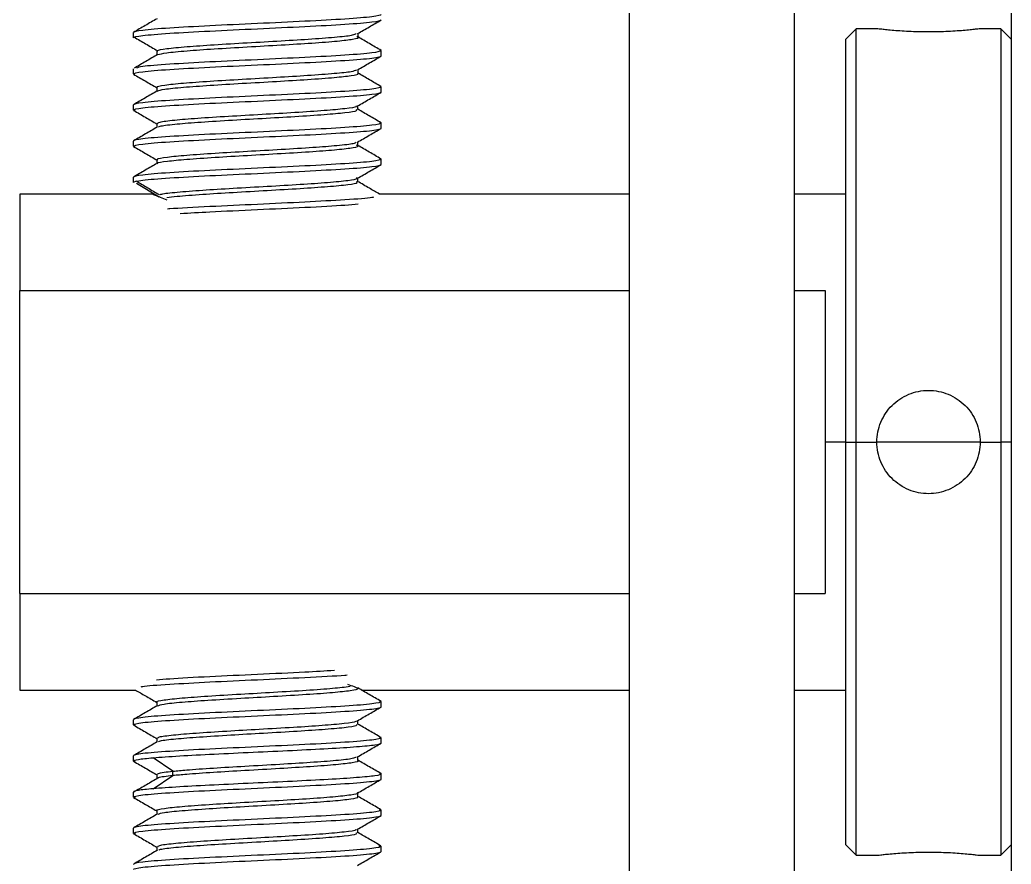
# Model space of a CAD drawing. Header units: millimetres. Extents: x 2 to 418, y 2 to 295.
# Drawn here: x 129.988 to 133.188, y 75.895 to 78.619 of the extents above; entities that cross this region are included whole.
import ezdxf

# ---------------------------------------------------------------- set-up
doc = ezdxf.new("R2010")
doc.units = ezdxf.units.MM

msp = doc.modelspace()

# ---------------------------------------------------------------- linework, layer by layer
at = {"color": 7, "linetype": 'Continuous', "lineweight": 25}
for p, q in [((131.95514, 81.05731), (131.95514, 74.92398)), ((132.48848, 81.05731), (132.48848, 74.92398)), ((133.18848, 80.09064), (133.18848, 74.42398)), ((130.35514, 78.56148), (130.35514, 78.57814)), ((131.08008, 78.5631), (131.08008, 78.57559)), ((132.68848, 78.59064), (132.65514, 78.55731)), ((132.75514, 78.59064), (132.68848, 78.59064)), ((132.68848, 77.25731), (132.68848, 78.59064)), ((133.15514, 78.59064), (133.08848, 78.59064)), ((133.18848, 78.55731), (133.15514, 78.59064)), ((133.15514, 78.59064), (133.15514, 77.25731)), ((132.65514, 77.25731), (132.65514, 78.55731)), ((130.43032, 78.51799), (130.43032, 78.5055)), ((131.14993, 78.52106), (131.15514, 78.51981)), ((131.15514, 78.50314), (131.15514, 78.51981)), ((130.35514, 78.44481), (130.35514, 78.46148)), ((130.3602, 78.4436), (130.35514, 78.44481)), ((131.08008, 78.44637), (131.08008, 78.45893)), ((130.43031, 78.40148), (130.43031, 78.38897)), ((131.15041, 78.40445), (131.15514, 78.40314)), ((131.15514, 78.38648), (131.15514, 78.40314)), ((130.35514, 78.32814), (130.35514, 78.34481)), ((131.07982, 78.32965), (131.07982, 78.34217)), ((130.36086, 78.32677), (130.35514, 78.32814)), ((130.43059, 78.28488), (130.43059, 78.27237)), ((131.14925, 78.28789), (131.15514, 78.28648)), ((131.15514, 78.26981), (131.15514, 78.28648)), ((130.35514, 78.21148), (130.35514, 78.22814)), ((130.36086, 78.21011), (130.35514, 78.21148)), ((131.07966, 78.21309), (131.07966, 78.22555)), ((130.43055, 78.16828), (130.43055, 78.15577)), ((131.14953, 78.17115), (131.15514, 78.16981)), ((131.15514, 78.15314), (131.15514, 78.16981)), ((130.35514, 78.09481), (130.35514, 78.11148)), ((130.43843, 78.04746), (130.36528, 78.09083)), ((131.07988, 78.09641), (131.07988, 78.10898)), ((130.41842, 78.05731), (129.98848, 78.05731)), ((129.98848, 78.05731), (129.98848, 77.74607)), ((131.95514, 78.05731), (131.14766, 78.05731)), ((132.65514, 78.05731), (132.48848, 78.05731)), ((129.98848, 77.74607), (131.95514, 77.74607)), ((129.98848, 76.76855), (129.98848, 77.74607)), ((132.48848, 77.74607), (132.58848, 77.74607)), ((132.58848, 77.74607), (132.58848, 77.25731)), ((132.58848, 77.25731), (132.58848, 76.76855)), ((132.65514, 77.25731), (132.68848, 77.25731)), ((132.65514, 75.95731), (132.65514, 77.25731)), ((132.68848, 77.25731), (132.75514, 77.25731)), ((132.68848, 75.92398), (132.68848, 77.25731)), ((133.08848, 77.25731), (133.15514, 77.25731)), ((133.15514, 77.25731), (133.15514, 75.92398)), ((133.18848, 77.25731), (133.15514, 77.25731)), ((129.98848, 76.76855), (129.98848, 76.45731)), ((129.98848, 76.76855), (131.95514, 76.76855)), ((132.48848, 76.76855), (132.58848, 76.76855)), ((129.98848, 76.45731), (130.36285, 76.45731)), ((131.09187, 76.45731), (131.95514, 76.45731)), ((132.48848, 76.45731), (132.65514, 76.45731)), ((130.4306, 76.41823), (130.4306, 76.40571)), ((131.14917, 76.42124), (131.15514, 76.41981)), ((131.15514, 76.40314), (131.15514, 76.41981)), ((130.35514, 76.34481), (130.35514, 76.36148)), ((131.07966, 76.34643), (131.07966, 76.35889)), ((130.36086, 76.34344), (130.35514, 76.34481)), ((130.43054, 76.30161), (130.43054, 76.28911)), ((131.14953, 76.30449), (131.15514, 76.30314)), ((131.15514, 76.28648), (131.15514, 76.30314)), ((130.35514, 76.22814), (130.35514, 76.24481)), ((130.36092, 76.22676), (130.35514, 76.22814)), ((130.48225, 76.19561), (130.41922, 76.23898)), ((131.0799, 76.22973), (131.0799, 76.24231)), ((130.48247, 76.18212), (130.48247, 76.19546)), ((130.41922, 76.13862), (130.48225, 76.18198)), ((130.43055, 76.18507), (130.43055, 76.17156)), ((131.14958, 76.18781), (131.15514, 76.18648)), ((131.15514, 76.16981), (131.15514, 76.18648)), ((130.35514, 76.11148), (130.35514, 76.12814)), ((130.35514, 76.12708), (130.355, 76.12699)), ((130.36136, 76.10999), (130.35514, 76.11148)), ((131.07992, 76.11306), (131.07992, 76.12564)), ((130.43023, 76.06826), (130.43023, 76.05572)), ((131.14789, 76.07155), (131.15514, 76.06981)), ((131.15514, 76.05314), (131.15514, 76.06981)), ((130.35514, 75.99481), (130.35514, 76.01148)), ((131.08007, 75.99644), (131.08007, 76.00891)), ((130.36217, 75.99313), (130.35514, 75.99481)), ((130.43033, 75.95155), (130.43033, 75.93895)), ((131.14758, 75.95495), (131.15514, 75.95314)), ((131.15514, 75.93648), (131.15514, 75.95314)), ((132.65514, 75.95731), (132.68848, 75.92398)), ((133.15514, 75.92398), (133.18848, 75.95731)), ((132.68848, 75.92398), (132.75514, 75.92398)), ((133.08848, 75.92398), (133.15514, 75.92398))]:
    msp.add_line(p, q, dxfattribs=at)
at = {"color": 8, "linetype": 'Continuous', "lineweight": 25}
for p, q in [((132.65514, 77.25731), (132.58848, 77.25731)), ((133.08848, 77.25731), (132.75514, 77.25731))]:
    msp.add_line(p, q, dxfattribs=at)
at = {"color": 7, "linetype": 'Continuous', "lineweight": 25}
for points, knots in [([(131.15514, 78.63648), (131.15514, 78.63405), (131.14473, 78.63162), (131.10466, 78.62675), (131.07501, 78.62432), (131.00096, 78.61946), (130.95659, 78.61703), (130.85984, 78.61217), (130.8075, 78.60974), (130.70278, 78.60488), (130.65044, 78.60245), (130.5537, 78.59759), (130.50932, 78.59516), (130.43528, 78.5903), (130.40563, 78.58787), (130.36555, 78.583), (130.35514, 78.58057), (130.35514, 78.57814)], [0, 0, 0, 0, 0.125, 0.125, 0.25, 0.25, 0.375, 0.375, 0.5, 0.5, 0.625, 0.625, 0.75, 0.75, 0.875, 0.875, 1, 1, 1, 1]), ([(130.35514, 78.56148), (130.35514, 78.56391), (130.36555, 78.56634), (130.40563, 78.5712), (130.43528, 78.57363), (130.50932, 78.57849), (130.5537, 78.58092), (130.65044, 78.58578), (130.70278, 78.58821), (130.8075, 78.59307), (130.85984, 78.5955), (130.95659, 78.60037), (131.00096, 78.6028), (131.07501, 78.60766), (131.10466, 78.61009), (131.14473, 78.61495), (131.15514, 78.61738), (131.15514, 78.61981)], [0, 0, 0, 0, 0.125, 0.125, 0.25, 0.25, 0.375, 0.375, 0.5, 0.5, 0.625, 0.625, 0.75, 0.75, 0.875, 0.875, 1, 1, 1, 1]), ([(130.4314, 78.62308), (130.4187, 78.61571), (130.39329, 78.60097), (130.36788, 78.58624), (130.35517, 78.57888)], [0, 0, 0, 0, 0.49983886, 1, 1, 1, 1]), ([(131.07867, 78.57477), (131.09136, 78.58213), (131.11674, 78.59685), (131.14214, 78.61156), (131.15484, 78.61891)], [0, 0, 0, 0, 0.4998712, 1, 1, 1, 1]), ([(130.35716, 78.56407), (130.36966, 78.55674), (130.39467, 78.54207), (130.41971, 78.52741), (130.43223, 78.52008)], [0, 0, 0, 0, 0.5000239, 1, 1, 1, 1]), ([(130.43458, 78.5179), (130.43342, 78.51873), (130.42941, 78.52161), (130.45955, 78.5266), (130.52205, 78.53286), (130.61483, 78.53916), (130.72156, 78.54542), (130.8327, 78.55172), (130.93579, 78.558), (131.01616, 78.56427), (131.06621, 78.56987), (131.07202, 78.57336), (131.07444, 78.57481)], [0, 0, 0, 0, 0.0436551, 0.151051, 0.2645951, 0.3721703, 0.4840032, 0.5948232, 0.7032716, 0.8164615, 0.923522, 1, 1, 1, 1]), ([(130.4336, 78.50721), (130.44116, 78.50919), (130.45692, 78.51332), (130.52286, 78.51952), (130.61461, 78.52583), (130.72159, 78.53209), (130.83279, 78.53839), (130.93541, 78.54467), (131.01764, 78.55093), (131.06707, 78.55723), (131.08706, 78.56179), (131.07768, 78.5643), (131.07631, 78.56466)], [0, 0, 0, 0, 0.1037839, 0.2162381, 0.3227806, 0.43354, 0.5432962, 0.6507036, 0.7628069, 0.8688398, 0.9807512, 1, 1, 1, 1]), ([(131.15509, 78.52053), (131.14238, 78.52789), (131.11738, 78.54238), (131.09237, 78.55688), (131.08008, 78.564)], [0, 0, 0, 0, 0.5084986, 1, 1, 1, 1]), ([(133.08848, 78.59064), (133.08848, 78.59064), (133.08739, 78.59051), (133.08316, 78.58999), (133.07995, 78.5896), (133.07158, 78.58863), (133.06646, 78.58806), (133.05437, 78.5868), (133.04734, 78.58611), (133.03198, 78.58474), (133.0236, 78.58406), (133.00539, 78.58279), (132.9957, 78.58221), (132.97566, 78.58124), (132.96515, 78.58085), (132.94363, 78.58032), (132.93281, 78.58019), (132.91105, 78.58018), (132.9, 78.58032), (132.87862, 78.58085), (132.86822, 78.58123), (132.84803, 78.5822), (132.83829, 78.58279), (132.82024, 78.58405), (132.81181, 78.58473), (132.79626, 78.58611), (132.78937, 78.58679), (132.77729, 78.58804), (132.77206, 78.58863), (132.76369, 78.5896), (132.76053, 78.58998), (132.75625, 78.5905), (132.75514, 78.59064), (132.75514, 78.59064)], [0, 0, 0, 0, 0.0625, 0.0625, 0.125, 0.125, 0.1875, 0.1875, 0.25, 0.25, 0.3125, 0.3125, 0.375, 0.375, 0.4375, 0.4375, 0.5, 0.5, 0.5625, 0.5625, 0.625, 0.625, 0.6875, 0.6875, 0.75, 0.75, 0.8125, 0.8125, 0.875, 0.875, 0.9375, 0.9375, 1, 1, 1, 1]), ([(130.35514, 78.44481), (130.35514, 78.44724), (130.36555, 78.44967), (130.40563, 78.45453), (130.43528, 78.45696), (130.50932, 78.46182), (130.5537, 78.46425), (130.65044, 78.46912), (130.70278, 78.47155), (130.8075, 78.47641), (130.85984, 78.47884), (130.95659, 78.4837), (131.00096, 78.48613), (131.07501, 78.49099), (131.10466, 78.49342), (131.14473, 78.49828), (131.15514, 78.50071), (131.15514, 78.50314)], [0, 0, 0, 0, 0.125, 0.125, 0.25, 0.25, 0.375, 0.375, 0.5, 0.5, 0.625, 0.625, 0.75, 0.75, 0.875, 0.875, 1, 1, 1, 1]), ([(130.43337, 78.50728), (130.42075, 78.49994), (130.39551, 78.48525), (130.37023, 78.47057), (130.35759, 78.46323)], [0, 0, 0, 0, 0.49993048, 1, 1, 1, 1]), ([(131.15514, 78.51981), (131.14913, 78.51738), (131.1371, 78.51252), (131.04461, 78.50523), (130.91237, 78.49794), (130.75519, 78.49064), (130.59772, 78.48335), (130.46635, 78.47606), (130.38065, 78.46953), (130.36928, 78.46543), (130.36465, 78.46375)], [0, 0, 0, 0, 0.1300783, 0.2601567, 0.390235, 0.5203133, 0.6503916, 0.78047, 0.9105483, 1, 1, 1, 1]), ([(131.07895, 78.45828), (131.09166, 78.46564), (131.11708, 78.48038), (131.14249, 78.49511), (131.15521, 78.50248)], [0, 0, 0, 0, 0.4998385, 1, 1, 1, 1]), ([(130.3551, 78.44415), (130.36781, 78.43678), (130.39321, 78.42205), (130.41862, 78.40731), (130.43132, 78.39995)], [0, 0, 0, 0, 0.500146, 1, 1, 1, 1]), ([(130.4338, 78.4014), (130.43272, 78.40188), (130.42714, 78.4044), (130.45364, 78.40904), (130.51072, 78.4153), (130.60058, 78.4216), (130.70582, 78.42787), (130.81717, 78.43416), (130.92211, 78.44044), (131.00647, 78.4467), (131.06295, 78.45268), (131.07221, 78.45653), (131.07657, 78.45834)], [0, 0, 0, 0, 0.025481, 0.1324899, 0.2456626, 0.3537947, 0.4648055, 0.576416, 0.6840891, 0.7974063, 0.9045651, 1, 1, 1, 1]), ([(130.43222, 78.38974), (130.43813, 78.39169), (130.45052, 78.39578), (130.51172, 78.40196), (130.60031, 78.40826), (130.70587, 78.41453), (130.81724, 78.42082), (130.92177, 78.42711), (131.00781, 78.43337), (131.06118, 78.43967), (131.08541, 78.444), (131.0792, 78.4463), (131.07876, 78.44646)], [0, 0, 0, 0, 0.1035388, 0.2171593, 0.3257193, 0.4371694, 0.5492215, 0.6573207, 0.7710863, 0.8786691, 0.9915507, 1, 1, 1, 1]), ([(131.15499, 78.40392), (131.14228, 78.41128), (131.11731, 78.42574), (131.09234, 78.44022), (131.08008, 78.44733)], [0, 0, 0, 0, 0.5088608, 1, 1, 1, 1]), ([(131.15514, 78.40314), (131.15514, 78.40071), (131.14473, 78.39828), (131.10466, 78.39342), (131.07501, 78.39099), (131.00096, 78.38613), (130.95659, 78.3837), (130.85984, 78.37884), (130.8075, 78.37641), (130.70278, 78.37155), (130.65044, 78.36912), (130.5537, 78.36425), (130.50932, 78.36182), (130.43528, 78.35696), (130.40563, 78.35453), (130.36555, 78.34967), (130.35514, 78.34724), (130.35514, 78.34481)], [0, 0, 0, 0, 0.125, 0.125, 0.25, 0.25, 0.375, 0.375, 0.5, 0.5, 0.625, 0.625, 0.75, 0.75, 0.875, 0.875, 1, 1, 1, 1]), ([(130.35514, 78.32814), (130.35514, 78.33057), (130.36555, 78.333), (130.40563, 78.33787), (130.43528, 78.3403), (130.50932, 78.34516), (130.5537, 78.34759), (130.65044, 78.35245), (130.70278, 78.35488), (130.8075, 78.35974), (130.85984, 78.36217), (130.95659, 78.36703), (131.00096, 78.36946), (131.07501, 78.37432), (131.10466, 78.37675), (131.14473, 78.38162), (131.15514, 78.38405), (131.15514, 78.38648)], [0, 0, 0, 0, 0.125, 0.125, 0.25, 0.25, 0.375, 0.375, 0.5, 0.5, 0.625, 0.625, 0.75, 0.75, 0.875, 0.875, 1, 1, 1, 1]), ([(130.43176, 78.38981), (130.41907, 78.38245), (130.39368, 78.36772), (130.36829, 78.35301), (130.35559, 78.34565)], [0, 0, 0, 0, 0.4998457, 1, 1, 1, 1]), ([(131.07875, 78.34155), (131.09145, 78.34892), (131.11684, 78.36366), (131.14224, 78.37839), (131.15494, 78.38576)], [0, 0, 0, 0, 0.4998539, 1, 1, 1, 1]), ([(130.43341, 78.28479), (130.43436, 78.2864), (130.43657, 78.29015), (130.4826, 78.29598), (130.56031, 78.30228), (130.6595, 78.30854), (130.77038, 78.31484), (130.87941, 78.32112), (130.97433, 78.32739), (131.04201, 78.33368), (131.07715, 78.33839), (131.07571, 78.34104), (131.07544, 78.34155)], [0, 0, 0, 0, 0.0852692, 0.1989826, 0.3066137, 0.419178, 0.5296947, 0.6389246, 0.7521965, 0.8595336, 0.9730182, 1, 1, 1, 1]), ([(130.35568, 78.32733), (130.36837, 78.31996), (130.39376, 78.30523), (130.41915, 78.29049), (130.43184, 78.28312)], [0, 0, 0, 0, 0.5001539, 1, 1, 1, 1]), ([(130.4362, 78.27316), (130.43706, 78.2742), (130.43969, 78.27739), (130.48304, 78.28265), (130.56019, 78.28894), (130.65954, 78.29521), (130.77035, 78.3015), (130.87945, 78.30778), (130.97415, 78.31405), (131.04263, 78.32035), (131.07903, 78.32556), (131.07628, 78.32872), (131.0754, 78.32974)], [0, 0, 0, 0, 0.0554228, 0.1695141, 0.277503, 0.3904414, 0.5013254, 0.6109185, 0.7245668, 0.8322607, 0.9461225, 1, 1, 1, 1]), ([(131.15446, 78.28735), (131.14177, 78.29471), (131.11688, 78.30914), (131.09201, 78.32358), (131.07982, 78.33066)], [0, 0, 0, 0, 0.5101146, 1, 1, 1, 1]), ([(131.15514, 78.28648), (131.15514, 78.28405), (131.14473, 78.28162), (131.10466, 78.27675), (131.07501, 78.27432), (131.00096, 78.26946), (130.95659, 78.26703), (130.85984, 78.26217), (130.8075, 78.25974), (130.70278, 78.25488), (130.65044, 78.25245), (130.5537, 78.24759), (130.50932, 78.24516), (130.43528, 78.2403), (130.40563, 78.23787), (130.36555, 78.233), (130.35514, 78.23057), (130.35514, 78.22814)], [0, 0, 0, 0, 0.125, 0.125, 0.25, 0.25, 0.375, 0.375, 0.5, 0.5, 0.625, 0.625, 0.75, 0.75, 0.875, 0.875, 1, 1, 1, 1]), ([(130.43199, 78.27318), (130.41931, 78.26582), (130.39395, 78.25109), (130.36858, 78.23637), (130.35589, 78.22901)], [0, 0, 0, 0, 0.499859, 1, 1, 1, 1]), ([(130.35514, 78.21148), (130.35514, 78.21391), (130.36555, 78.21634), (130.40563, 78.2212), (130.43528, 78.22363), (130.50932, 78.22849), (130.5537, 78.23092), (130.65044, 78.23578), (130.70278, 78.23821), (130.8075, 78.24307), (130.85984, 78.2455), (130.95659, 78.25037), (131.00096, 78.2528), (131.07501, 78.25766), (131.10466, 78.26009), (131.14473, 78.26495), (131.15514, 78.26738), (131.15514, 78.26981)], [0, 0, 0, 0, 0.125, 0.125, 0.25, 0.25, 0.375, 0.375, 0.5, 0.5, 0.625, 0.625, 0.75, 0.75, 0.875, 0.875, 1, 1, 1, 1]), ([(131.07829, 78.22476), (131.09098, 78.23212), (131.11636, 78.24687), (131.14175, 78.26159), (131.15444, 78.26896)], [0, 0, 0, 0, 0.4998346, 1, 1, 1, 1]), ([(130.35581, 78.21065), (130.36851, 78.20328), (130.3939, 78.18856), (130.41929, 78.17381), (130.43198, 78.16644)], [0, 0, 0, 0, 0.5001774, 1, 1, 1, 1]), ([(130.4345, 78.1682), (130.43341, 78.16891), (130.42905, 78.17175), (130.45979, 78.17667), (130.524, 78.18296), (130.61518, 78.18921), (130.72316, 78.19551), (130.83435, 78.20179), (130.9364, 78.20807), (131.01727, 78.21436), (131.06725, 78.21994), (131.07253, 78.22344), (131.07457, 78.22479)], [0, 0, 0, 0, 0.03750794, 0.15127732, 0.25893867, 0.3726479, 0.48192198, 0.59310482, 0.70585815, 0.81392204, 0.92799305, 1, 1, 1, 1]), ([(130.4345, 78.15487), (130.43341, 78.15557), (130.42905, 78.15842), (130.45979, 78.16333), (130.52399, 78.16963), (130.61519, 78.17588), (130.72313, 78.18218), (130.83445, 78.18845), (130.93602, 78.19474), (131.01866, 78.20103), (131.068, 78.20729), (131.0861, 78.21187), (131.07713, 78.21431), (131.07563, 78.21472)], [0, 0, 0, 0, 0.0354618, 0.1430247, 0.2448128, 0.3523189, 0.4556318, 0.5607493, 0.6673516, 0.7695203, 0.8773684, 0.9795159, 1, 1, 1, 1]), ([(131.15455, 78.17061), (131.14186, 78.17797), (131.1169, 78.19245), (131.09194, 78.20695), (131.07966, 78.21408)], [0, 0, 0, 0, 0.50817, 1, 1, 1, 1]), ([(131.15514, 78.16981), (131.15514, 78.16738), (131.14473, 78.16495), (131.10466, 78.16009), (131.07501, 78.15766), (131.00096, 78.1528), (130.95659, 78.15037), (130.85984, 78.1455), (130.8075, 78.14307), (130.70278, 78.13821), (130.65044, 78.13578), (130.5537, 78.13092), (130.50932, 78.12849), (130.43528, 78.12363), (130.40563, 78.1212), (130.36555, 78.11634), (130.35514, 78.11391), (130.35514, 78.11148)], [0, 0, 0, 0, 0.125, 0.125, 0.25, 0.25, 0.375, 0.375, 0.5, 0.5, 0.625, 0.625, 0.75, 0.75, 0.875, 0.875, 1, 1, 1, 1]), ([(130.35514, 78.09481), (130.35514, 78.09724), (130.36555, 78.09967), (130.40563, 78.10453), (130.43528, 78.10696), (130.50932, 78.11182), (130.5537, 78.11425), (130.65044, 78.11912), (130.70278, 78.12155), (130.8075, 78.12641), (130.85984, 78.12884), (130.95659, 78.1337), (131.00096, 78.13613), (131.07501, 78.14099), (131.10466, 78.14342), (131.14473, 78.14828), (131.15514, 78.15071), (131.15514, 78.15314)], [0, 0, 0, 0, 0.125, 0.125, 0.25, 0.25, 0.375, 0.375, 0.5, 0.5, 0.625, 0.625, 0.75, 0.75, 0.875, 0.875, 1, 1, 1, 1]), ([(130.43162, 78.15639), (130.41894, 78.14903), (130.39357, 78.1343), (130.3682, 78.11959), (130.35552, 78.11223)], [0, 0, 0, 0, 0.4998826, 1, 1, 1, 1]), ([(131.07847, 78.10816), (131.09117, 78.11553), (131.11658, 78.13028), (131.14198, 78.145), (131.15469, 78.15237)], [0, 0, 0, 0, 0.4998145, 1, 1, 1, 1]), ([(130.36466, 78.09953), (130.37688, 78.0922), (130.40131, 78.07754), (130.42582, 78.06287), (130.43808, 78.05554)], [0, 0, 0, 0, 0.5000183, 1, 1, 1, 1]), ([(130.44187, 78.05557), (130.44324, 78.05619), (130.44911, 78.05885), (130.49453, 78.06364), (130.57335, 78.0699), (130.67688, 78.0762), (130.78761, 78.08246), (130.89477, 78.08876), (130.98741, 78.09504), (131.05043, 78.1013), (131.08069, 78.10624), (131.07651, 78.10905), (131.07535, 78.10983)], [0, 0, 0, 0, 0.0341829, 0.1468184, 0.2659021, 0.3787256, 0.4960147, 0.6122413, 0.7259807, 0.8446928, 0.9569766, 1, 1, 1, 1]), ([(130.46277, 78.04603), (130.47291, 78.04742), (130.49875, 78.05095), (130.57452, 78.05656), (130.67656, 78.06286), (130.78769, 78.06913), (130.89475, 78.07542), (130.98741, 78.0817), (131.05042, 78.08797), (131.08069, 78.0929), (131.07651, 78.09572), (131.07535, 78.0965)], [0, 0, 0, 0, 0.0826216, 0.2106656, 0.3319784, 0.4580928, 0.5830647, 0.7053624, 0.8330069, 0.9537394, 1, 1, 1, 1]), ([(131.14908, 78.05731), (131.13834, 78.06353), (131.11493, 78.07711), (131.09151, 78.0907), (131.07882, 78.09806)], [0, 0, 0, 0, 0.458267, 1, 1, 1, 1]), ([(130.46429, 78.03793), (130.44921, 78.04375), (130.4196, 78.05515), (130.4188, 78.05568), (130.41842, 78.05593)], [0, 0, 0, 0, 0.5094794, 1, 1, 1, 1]), ([(131.13005, 78.04714), (131.1285, 78.04671), (131.1181, 78.04385), (131.04191, 78.03856), (130.91334, 78.03127), (130.75401, 78.02398), (130.60146, 78.01669), (130.49842, 78.01164), (130.46785, 78.00902), (130.46568, 78.00884)], [0, 0, 0, 0, 0.03350882, 0.22390085, 0.41429287, 0.6046849, 0.79507693, 0.98546896, 1, 1, 1, 1]), ([(130.50631, 77.99464), (130.53694, 77.99643), (130.6091, 78.00066), (130.75639, 78.00731), (130.91029, 78.0146), (131.02772, 78.02066), (131.06745, 78.02428), (131.08053, 78.02547)], [0, 0, 0, 0, 0.17451615, 0.41100013, 0.6474841, 0.88396808, 1, 1, 1, 1]), ([(132.75514, 77.25731), (132.75514, 77.26833), (132.75623, 77.27917), (132.76046, 77.30048), (132.76367, 77.31107), (132.77204, 77.33124), (132.77716, 77.34081), (132.78925, 77.35892), (132.79628, 77.36749), (132.81164, 77.38284), (132.82002, 77.38974), (132.83823, 77.40192), (132.84792, 77.40709), (132.86796, 77.41541), (132.87847, 77.41862), (132.89999, 77.42291), (132.91081, 77.42397), (132.93257, 77.42398), (132.94362, 77.4229), (132.965, 77.41865), (132.9754, 77.4155), (132.99559, 77.40716), (133.00533, 77.40195), (133.02338, 77.38989), (133.03181, 77.38301), (133.04736, 77.36747), (133.05425, 77.35907), (133.06633, 77.34104), (133.07156, 77.33129), (133.07993, 77.31112), (133.08309, 77.30073), (133.08737, 77.27936), (133.08848, 77.26833), (133.08848, 77.25731)], [0, 0, 0, 0, 0.0625, 0.0625, 0.125, 0.125, 0.1875, 0.1875, 0.25, 0.25, 0.3125, 0.3125, 0.375, 0.375, 0.4375, 0.4375, 0.5, 0.5, 0.5625, 0.5625, 0.625, 0.625, 0.6875, 0.6875, 0.75, 0.75, 0.8125, 0.8125, 0.875, 0.875, 0.9375, 0.9375, 1, 1, 1, 1]), ([(133.08848, 77.25731), (133.08848, 77.24629), (133.08739, 77.23545), (133.08316, 77.21414), (133.07995, 77.20355), (133.07158, 77.18338), (133.06646, 77.17381), (133.05437, 77.1557), (133.04734, 77.14713), (133.03198, 77.13178), (133.0236, 77.12488), (133.00539, 77.1127), (132.9957, 77.10753), (132.97566, 77.09921), (132.96515, 77.096), (132.94363, 77.09171), (132.93281, 77.09065), (132.91105, 77.09064), (132.9, 77.09172), (132.87862, 77.09597), (132.86822, 77.09912), (132.84803, 77.10746), (132.83829, 77.11267), (132.82024, 77.12473), (132.81181, 77.13161), (132.79626, 77.14715), (132.78937, 77.15555), (132.77729, 77.17358), (132.77206, 77.18333), (132.76369, 77.2035), (132.76053, 77.21389), (132.75625, 77.23526), (132.75514, 77.24629), (132.75514, 77.25731)], [0, 0, 0, 0, 0.0625, 0.0625, 0.125, 0.125, 0.1875, 0.1875, 0.25, 0.25, 0.3125, 0.3125, 0.375, 0.375, 0.4375, 0.4375, 0.5, 0.5, 0.5625, 0.5625, 0.625, 0.625, 0.6875, 0.6875, 0.75, 0.75, 0.8125, 0.8125, 0.875, 0.875, 0.9375, 0.9375, 1, 1, 1, 1]), ([(131.00398, 76.51998), (130.97334, 76.51819), (130.90118, 76.51396), (130.7539, 76.50731), (130.59999, 76.50002), (130.48257, 76.49396), (130.44283, 76.49034), (130.42976, 76.48915)], [0, 0, 0, 0, 0.1745162, 0.4110001, 0.6474841, 0.8839681, 1, 1, 1, 1]), ([(130.38023, 76.46749), (130.38179, 76.46791), (130.39219, 76.47077), (130.46838, 76.47606), (130.59694, 76.48335), (130.75627, 76.49064), (130.90883, 76.49794), (131.01187, 76.50298), (131.04244, 76.5056), (131.0446, 76.50578)], [0, 0, 0, 0, 0.0335088, 0.2239008, 0.4142929, 0.6046849, 0.7950769, 0.985469, 1, 1, 1, 1]), ([(130.36146, 76.45731), (130.37225, 76.45105), (130.3953, 76.43768), (130.41835, 76.4243), (130.4306, 76.41718)], [0, 0, 0, 0, 0.4681872, 1, 1, 1, 1]), ([(130.43266, 76.41814), (130.43201, 76.41842), (130.42644, 76.4208), (130.45017, 76.42529), (130.50669, 76.43158), (130.59437, 76.43787), (130.69844, 76.44413), (130.81048, 76.45043), (130.91522, 76.45669), (131.00362, 76.46298), (131.03815, 76.46713), (131.05532, 76.4692)], [0, 0, 0, 0, 0.0163899, 0.139814, 0.2646231, 0.3844862, 0.5109044, 0.6305609, 0.7557016, 0.8785661, 1, 1, 1, 1]), ([(130.4339, 76.40645), (130.4385, 76.40828), (130.44843, 76.41223), (130.50782, 76.41825), (130.59405, 76.42454), (130.69854, 76.43079), (130.81039, 76.43709), (130.91549, 76.44335), (131.00265, 76.44965), (131.05959, 76.45593), (131.08421, 76.46042), (131.07853, 76.46282), (131.07791, 76.46308)], [0, 0, 0, 0, 0.0970293, 0.2095789, 0.3176684, 0.4316691, 0.5395722, 0.6524209, 0.7632169, 0.8727229, 0.986281, 1, 1, 1, 1]), ([(131.0461, 76.47665), (131.06114, 76.47085), (131.0907, 76.45946), (131.09149, 76.45894), (131.09187, 76.45869)], [0, 0, 0, 0, 0.5087916, 1, 1, 1, 1]), ([(131.1544, 76.42071), (131.14171, 76.42807), (131.11684, 76.44249), (131.09198, 76.45693), (131.0798, 76.46399)], [0, 0, 0, 0, 0.510239, 1, 1, 1, 1]), ([(131.15514, 76.41981), (131.15514, 76.41738), (131.14473, 76.41495), (131.10466, 76.41009), (131.07501, 76.40766), (131.00096, 76.4028), (130.95659, 76.40037), (130.85984, 76.3955), (130.8075, 76.39307), (130.70278, 76.38821), (130.65044, 76.38578), (130.5537, 76.38092), (130.50932, 76.37849), (130.43528, 76.37363), (130.40563, 76.3712), (130.36555, 76.36634), (130.35514, 76.36391), (130.35514, 76.36148)], [0, 0, 0, 0, 0.125, 0.125, 0.25, 0.25, 0.375, 0.375, 0.5, 0.5, 0.625, 0.625, 0.75, 0.75, 0.875, 0.875, 1, 1, 1, 1]), ([(130.35514, 76.34481), (130.35514, 76.34724), (130.36555, 76.34967), (130.40563, 76.35453), (130.43528, 76.35696), (130.50932, 76.36182), (130.5537, 76.36425), (130.65044, 76.36912), (130.70278, 76.37155), (130.8075, 76.37641), (130.85984, 76.37884), (130.95659, 76.3837), (131.00096, 76.38613), (131.07501, 76.39099), (131.10466, 76.39342), (131.14473, 76.39828), (131.15514, 76.40071), (131.15514, 76.40314)], [0, 0, 0, 0, 0.125, 0.125, 0.25, 0.25, 0.375, 0.375, 0.5, 0.5, 0.625, 0.625, 0.75, 0.75, 0.875, 0.875, 1, 1, 1, 1]), ([(130.43199, 76.40652), (130.41932, 76.39916), (130.39396, 76.38443), (130.3686, 76.36972), (130.35591, 76.36236)], [0, 0, 0, 0, 0.4998637, 1, 1, 1, 1]), ([(131.07826, 76.35808), (131.09095, 76.36545), (131.11633, 76.38019), (131.14171, 76.39491), (131.15441, 76.40228)], [0, 0, 0, 0, 0.49983093, 1, 1, 1, 1]), ([(130.43449, 76.30152), (130.43464, 76.30301), (130.43502, 76.3066), (130.47964, 76.31227), (130.55421, 76.31854), (130.65279, 76.32481), (130.76351, 76.33111), (130.87237, 76.33736), (130.96864, 76.34366), (131.03923, 76.34993), (131.07516, 76.35477), (131.07483, 76.35749), (131.07476, 76.35809)], [0, 0, 0, 0, 0.0791886, 0.1904939, 0.2997547, 0.4135742, 0.521283, 0.6350422, 0.7443645, 0.8555963, 0.9683992, 1, 1, 1, 1]), ([(130.35581, 76.34398), (130.36851, 76.33661), (130.3939, 76.32189), (130.41929, 76.30714), (130.43198, 76.29978)], [0, 0, 0, 0, 0.5001809, 1, 1, 1, 1]), ([(130.43631, 76.28972), (130.43665, 76.2907), (130.43771, 76.29378), (130.4801, 76.29893), (130.55408, 76.30521), (130.65283, 76.31148), (130.76349, 76.31777), (130.87242, 76.32403), (130.96847, 76.33033), (131.03988, 76.3366), (131.07756, 76.34203), (131.07606, 76.34533), (131.07552, 76.34652)], [0, 0, 0, 0, 0.05178977, 0.16264601, 0.271466, 0.38482627, 0.49210048, 0.60540081, 0.71428196, 0.82506499, 0.93741286, 1, 1, 1, 1]), ([(131.15455, 76.30395), (131.14187, 76.31131), (131.1169, 76.32579), (131.09194, 76.34029), (131.07966, 76.34742)], [0, 0, 0, 0, 0.5080533, 1, 1, 1, 1]), ([(131.15514, 76.30314), (131.15514, 76.30071), (131.14473, 76.29828), (131.10466, 76.29342), (131.07501, 76.29099), (131.00096, 76.28613), (130.95659, 76.2837), (130.85984, 76.27884), (130.8075, 76.27641), (130.70278, 76.27155), (130.65044, 76.26912), (130.5537, 76.26425), (130.50932, 76.26182), (130.43528, 76.25696), (130.40563, 76.25453), (130.36555, 76.24967), (130.35514, 76.24724), (130.35514, 76.24481)], [0, 0, 0, 0, 0.125, 0.125, 0.25, 0.25, 0.375, 0.375, 0.5, 0.5, 0.625, 0.625, 0.75, 0.75, 0.875, 0.875, 1, 1, 1, 1]), ([(130.43161, 76.28973), (130.41894, 76.28238), (130.39358, 76.26765), (130.36821, 76.25294), (130.35553, 76.24558)], [0, 0, 0, 0, 0.4998868, 1, 1, 1, 1]), ([(130.41913, 76.23879), (130.44236, 76.24078), (130.47139, 76.24277), (130.53815, 76.24674), (130.57587, 76.24873), (130.65612, 76.2527), (130.69866, 76.25469), (130.78421, 76.25866), (130.82722, 76.26065), (130.90933, 76.26462), (130.94841, 76.26661), (131.01869, 76.27058), (131.04986, 76.27257), (131.10113, 76.27654), (131.1212, 76.27853), (131.14821, 76.2825), (131.15514, 76.28449), (131.15514, 76.28648)], [0, 0, 0, 0, 0.125, 0.125, 0.25, 0.25, 0.375, 0.375, 0.5, 0.5, 0.625, 0.625, 0.75, 0.75, 0.875, 0.875, 1, 1, 1, 1]), ([(131.07849, 76.2415), (131.09119, 76.24887), (131.11659, 76.26361), (131.14199, 76.27833), (131.1547, 76.2857)], [0, 0, 0, 0, 0.4998117, 1, 1, 1, 1]), ([(130.35514, 76.22814), (130.35514, 76.22992), (130.36066, 76.23169), (130.38229, 76.23524), (130.39839, 76.23702), (130.41913, 76.23879)], [0, 0, 0, 0, 0.5, 0.5, 1, 1, 1, 1]), ([(130.35587, 76.22729), (130.36854, 76.21994), (130.39388, 76.20524), (130.41921, 76.19054), (130.43187, 76.18319)], [0, 0, 0, 0, 0.5000985, 1, 1, 1, 1]), ([(130.48247, 76.19545), (130.49654, 76.19681), (130.53143, 76.20017), (130.61133, 76.20561), (130.71625, 76.21178), (130.82702, 76.21804), (130.93037, 76.22434), (131.0133, 76.23061), (131.06526, 76.23638), (131.07233, 76.24001), (131.07532, 76.24155)], [0, 0, 0, 0, 0.0885509, 0.2196369, 0.3521902, 0.4923319, 0.6251063, 0.763136, 0.8999154, 1, 1, 1, 1]), ([(130.48247, 76.18212), (130.49654, 76.18347), (130.53143, 76.18684), (130.61134, 76.19228), (130.71623, 76.19845), (130.82714, 76.20471), (130.92997, 76.21101), (131.01487, 76.21727), (131.0642, 76.22357), (131.086, 76.22772), (131.0798, 76.2298), (131.07976, 76.22981)], [0, 0, 0, 0, 0.08557928, 0.21226626, 0.34037127, 0.47581002, 0.60412879, 0.73752644, 0.8697157, 0.99907619, 1, 1, 1, 1]), ([(131.15493, 76.18727), (131.14223, 76.19463), (131.11722, 76.20913), (131.09221, 76.22364), (131.0799, 76.23078)], [0, 0, 0, 0, 0.5074047, 1, 1, 1, 1]), ([(130.43516, 76.18498), (130.43439, 76.18612), (130.43205, 76.18961), (130.46219, 76.19311), (130.48247, 76.19547)], [0, 0, 0, 0, 0.32751558, 1, 1, 1, 1]), ([(130.35514, 76.11148), (130.35514, 76.11391), (130.36555, 76.11634), (130.40563, 76.1212), (130.43528, 76.12363), (130.50932, 76.12849), (130.5537, 76.13092), (130.65044, 76.13578), (130.70278, 76.13821), (130.8075, 76.14307), (130.85984, 76.1455), (130.95659, 76.15037), (131.00096, 76.1528), (131.07501, 76.15766), (131.10466, 76.16009), (131.14473, 76.16495), (131.15514, 76.16738), (131.15514, 76.16981)], [0, 0, 0, 0, 0.125, 0.125, 0.25, 0.25, 0.375, 0.375, 0.5, 0.5, 0.625, 0.625, 0.75, 0.75, 0.875, 0.875, 1, 1, 1, 1]), ([(130.43069, 76.17101), (130.41807, 76.16367), (130.3933, 76.14928), (130.36857, 76.13489), (130.35644, 76.12783)], [0, 0, 0, 0, 0.5096734, 1, 1, 1, 1]), ([(131.15514, 76.18648), (131.15514, 76.18449), (131.14821, 76.1825), (131.1212, 76.17853), (131.10113, 76.17654), (131.04986, 76.17257), (131.01869, 76.17058), (130.94841, 76.16661), (130.90933, 76.16462), (130.82722, 76.16065), (130.78421, 76.15866), (130.69866, 76.15469), (130.65612, 76.1527), (130.57587, 76.14873), (130.53815, 76.14674), (130.47139, 76.14277), (130.44236, 76.14078), (130.41913, 76.13879)], [0, 0, 0, 0, 0.125, 0.125, 0.25, 0.25, 0.375, 0.375, 0.5, 0.5, 0.625, 0.625, 0.75, 0.75, 0.875, 0.875, 1, 1, 1, 1]), ([(130.43493, 76.17098), (130.43384, 76.17234), (130.43088, 76.17605), (130.46249, 76.17978), (130.48247, 76.18213)], [0, 0, 0, 0, 0.367898, 1, 1, 1, 1]), ([(131.07823, 76.12466), (131.09093, 76.13203), (131.11634, 76.14678), (131.14175, 76.16151), (131.15446, 76.16888)], [0, 0, 0, 0, 0.4997994, 1, 1, 1, 1]), ([(130.41913, 76.13879), (130.39839, 76.13702), (130.38229, 76.13524), (130.36066, 76.13169), (130.35514, 76.12992), (130.35514, 76.12814)], [0, 0, 0, 0, 0.5, 0.5, 1, 1, 1, 1]), ([(130.35567, 76.11052), (130.36839, 76.10315), (130.39324, 76.08876), (130.4181, 76.07434), (130.43023, 76.0673)], [0, 0, 0, 0, 0.5116936, 1, 1, 1, 1]), ([(130.43267, 76.06818), (130.43189, 76.0685), (130.4259, 76.0709), (130.45171, 76.07538), (130.50732, 76.08166), (130.59507, 76.08793), (130.70056, 76.09423), (130.81148, 76.10048), (130.91624, 76.10678), (131.00444, 76.11305), (131.05933, 76.11934), (131.08403, 76.1238), (131.0782, 76.12616), (131.07742, 76.12648)], [0, 0, 0, 0, 0.0162268, 0.1236427, 0.2301931, 0.3404114, 0.4449482, 0.5555065, 0.6611405, 0.7695869, 0.878619, 0.9838047, 1, 1, 1, 1]), ([(130.43466, 76.05683), (130.4396, 76.05857), (130.4504, 76.06239), (130.50862, 76.06833), (130.59474, 76.0746), (130.70065, 76.08089), (130.81146, 76.08715), (130.91625, 76.09345), (131.00444, 76.09972), (131.05933, 76.10601), (131.08403, 76.11046), (131.0782, 76.11283), (131.07742, 76.11314)], [0, 0, 0, 0, 0.0929192, 0.2032051, 0.3172874, 0.4254891, 0.5399233, 0.6492607, 0.761509, 0.8743636, 0.9832369, 1, 1, 1, 1]), ([(131.15428, 76.07101), (131.14158, 76.07837), (131.11678, 76.09274), (131.09201, 76.10712), (131.07992, 76.11413)], [0, 0, 0, 0, 0.5121011, 1, 1, 1, 1]), ([(131.15514, 76.06981), (131.15514, 76.06738), (131.14473, 76.06495), (131.10466, 76.06009), (131.07501, 76.05766), (131.00096, 76.0528), (130.95659, 76.05037), (130.85984, 76.0455), (130.8075, 76.04307), (130.70278, 76.03821), (130.65044, 76.03578), (130.5537, 76.03092), (130.50932, 76.02849), (130.43528, 76.02363), (130.40563, 76.0212), (130.36555, 76.01634), (130.35514, 76.01391), (130.35514, 76.01148)], [0, 0, 0, 0, 0.125, 0.125, 0.25, 0.25, 0.375, 0.375, 0.5, 0.5, 0.625, 0.625, 0.75, 0.75, 0.875, 0.875, 1, 1, 1, 1]), ([(130.35514, 75.99481), (130.35514, 75.99724), (130.36555, 75.99967), (130.40563, 76.00453), (130.43528, 76.00696), (130.50932, 76.01182), (130.5537, 76.01425), (130.65044, 76.01912), (130.70278, 76.02155), (130.8075, 76.02641), (130.85984, 76.02884), (130.95659, 76.0337), (131.00096, 76.03613), (131.07501, 76.04099), (131.10466, 76.04342), (131.14473, 76.04828), (131.15514, 76.05071), (131.15514, 76.05314)], [0, 0, 0, 0, 0.125, 0.125, 0.25, 0.25, 0.375, 0.375, 0.5, 0.5, 0.625, 0.625, 0.75, 0.75, 0.875, 0.875, 1, 1, 1, 1]), ([(130.43225, 76.05689), (130.41956, 76.04953), (130.39418, 76.0348), (130.36877, 76.02009), (130.35607, 76.01273)], [0, 0, 0, 0, 0.4998648, 1, 1, 1, 1]), ([(131.07831, 76.00788), (131.09102, 76.01526), (131.11645, 76.03), (131.14188, 76.04473), (131.1546, 76.0521)], [0, 0, 0, 0, 0.4998159, 1, 1, 1, 1]), ([(130.43377, 75.95145), (130.43441, 75.95297), (130.43593, 75.9566), (130.47955, 75.96233), (130.55534, 75.96862), (130.65473, 75.97491), (130.76434, 75.98116), (130.87368, 75.98746), (130.97049, 75.99373), (131.03881, 76.00002), (131.07522, 76.00471), (131.0746, 76.00734), (131.07447, 76.00789)], [0, 0, 0, 0, 0.0808878, 0.1925472, 0.3054595, 0.4138973, 0.5282654, 0.6365163, 0.7497286, 0.8608816, 0.9707405, 1, 1, 1, 1]), ([(130.35587, 75.99367), (130.36858, 75.98631), (130.39401, 75.97158), (130.41942, 75.95683), (130.43212, 75.94946)], [0, 0, 0, 0, 0.5001633, 1, 1, 1, 1]), ([(130.43674, 75.94021), (130.43735, 75.94103), (130.4395, 75.94396), (130.48017, 75.949), (130.55518, 75.95529), (130.65478, 75.96157), (130.76431, 75.96783), (130.87374, 75.97413), (130.97027, 75.98039), (131.03959, 75.98669), (131.07794, 75.99203), (131.07587, 75.99532), (131.07511, 75.99653)], [0, 0, 0, 0, 0.043973, 0.1558733, 0.2690291, 0.3777008, 0.4923156, 0.6007999, 0.7142565, 0.8256492, 0.9357451, 1, 1, 1, 1]), ([(131.15403, 75.95442), (131.14132, 75.96178), (131.11666, 75.97607), (131.09202, 75.99036), (131.08007, 75.9973)], [0, 0, 0, 0, 0.51512923, 1, 1, 1, 1]), ([(131.15514, 75.95314), (131.15514, 75.95071), (131.14473, 75.94828), (131.10466, 75.94342), (131.07501, 75.94099), (131.00096, 75.93613), (130.95659, 75.9337), (130.85984, 75.92884), (130.8075, 75.92641), (130.70278, 75.92155), (130.65044, 75.91912), (130.5537, 75.91425), (130.50932, 75.91182), (130.43528, 75.90696), (130.40563, 75.90453), (130.36555, 75.89967), (130.35514, 75.89724), (130.35514, 75.89481)], [0, 0, 0, 0, 0.125, 0.125, 0.25, 0.25, 0.375, 0.375, 0.5, 0.5, 0.625, 0.625, 0.75, 0.75, 0.875, 0.875, 1, 1, 1, 1]), ([(130.35514, 75.87814), (130.35514, 75.88057), (130.36555, 75.883), (130.40563, 75.88787), (130.43528, 75.8903), (130.50932, 75.89516), (130.5537, 75.89759), (130.65044, 75.90245), (130.70278, 75.90488), (130.8075, 75.90974), (130.85984, 75.91217), (130.95659, 75.91703), (131.00096, 75.91946), (131.07501, 75.92432), (131.10466, 75.92675), (131.14473, 75.93162), (131.15514, 75.93405), (131.15514, 75.93648)], [0, 0, 0, 0, 0.125, 0.125, 0.25, 0.25, 0.375, 0.375, 0.5, 0.5, 0.625, 0.625, 0.75, 0.75, 0.875, 0.875, 1, 1, 1, 1]), ([(130.43253, 75.94022), (130.41985, 75.93286), (130.39448, 75.91813), (130.36909, 75.90342), (130.35639, 75.89606)], [0, 0, 0, 0, 0.4998436, 1, 1, 1, 1]), ([(131.07802, 75.89111), (131.09071, 75.89848), (131.11611, 75.91322), (131.14152, 75.92795), (131.15422, 75.93532)], [0, 0, 0, 0, 0.4998415, 1, 1, 1, 1]), ([(132.75514, 75.92398), (132.75514, 75.92398), (132.75623, 75.92411), (132.76046, 75.92463), (132.76367, 75.92502), (132.77204, 75.92599), (132.77716, 75.92656), (132.78925, 75.92782), (132.79628, 75.92851), (132.81164, 75.92988), (132.82002, 75.93056), (132.83823, 75.93183), (132.84792, 75.93241), (132.86796, 75.93338), (132.87847, 75.93377), (132.89999, 75.9343), (132.91081, 75.93443), (132.93257, 75.93444), (132.94362, 75.9343), (132.965, 75.93377), (132.9754, 75.93339), (132.99559, 75.93242), (133.00533, 75.93183), (133.02338, 75.93057), (133.03181, 75.92989), (133.04736, 75.92851), (133.05425, 75.92783), (133.06633, 75.92658), (133.07156, 75.92599), (133.07993, 75.92502), (133.08309, 75.92464), (133.08737, 75.92412), (133.08848, 75.92398), (133.08848, 75.92398)], [0, 0, 0, 0, 0.0625, 0.0625, 0.125, 0.125, 0.1875, 0.1875, 0.25, 0.25, 0.3125, 0.3125, 0.375, 0.375, 0.4375, 0.4375, 0.5, 0.5, 0.5625, 0.5625, 0.625, 0.625, 0.6875, 0.6875, 0.75, 0.75, 0.8125, 0.8125, 0.875, 0.875, 0.9375, 0.9375, 1, 1, 1, 1])]:
    msp.add_open_spline(points, degree=3, knots=knots, dxfattribs=at)

doc.saveas('drawing.dxf')
